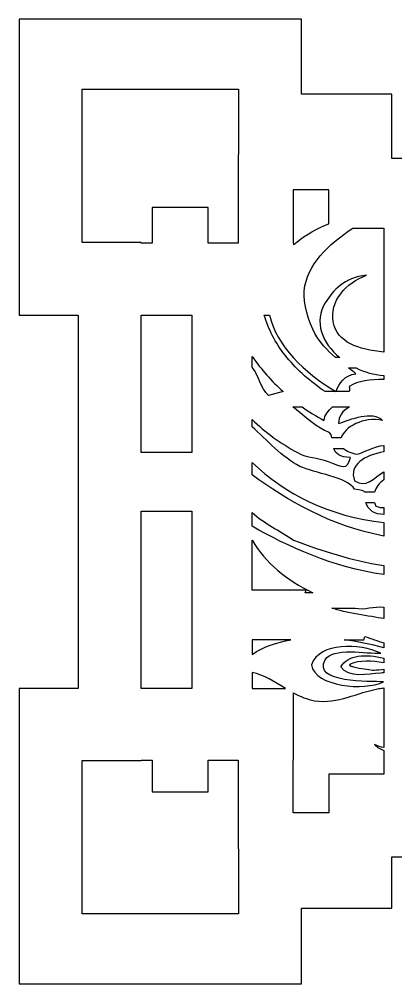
# Model space of a CAD drawing. Header units: centimetres. Extents: x -27 to -18.04, y 3.49 to 9.
# Drawn here: x -27 to -24.85, y 3.49 to 9 of the extents above; entities that cross this region are included whole.
import ezdxf

# ---------------------------------------------------------------- set-up
doc = ezdxf.new("R2010")
doc.units = ezdxf.units.CM
doc.header["$MEASUREMENT"] = 0
doc.layers.add('layer 1', color=7, linetype='Continuous')

msp = doc.modelspace()

# ---------------------------------------------------------------- linework, layer by layer
at = {"layer": 'layer 1', "color": 250}
for points, knots in [([(-26.99914, 9.00077), (-26.99914, 9.00077), (-25.39013, 9.00077), (-25.39013, 9.00077), (-25.39013, 9.00077), (-25.39013, 9.00077), (-25.39013, 8.57317), (-25.39013, 8.57317), (-25.39013, 8.57317), (-25.39013, 8.57317), (-24.87465, 8.57317), (-24.87465, 8.57317), (-24.87465, 8.57317), (-24.87465, 8.57317), (-24.87465, 8.20638), (-24.87465, 8.20638), (-24.87465, 8.20638), (-24.87465, 8.20638), (-24.08787, 8.20638), (-24.08787, 8.20638), (-24.08787, 8.20638), (-24.08787, 8.20638), (-24.08787, 9.00077), (-24.08787, 9.00077), (-24.08787, 9.00077), (-24.08787, 9.00077), (-22.51874, 9.00077), (-22.51874, 9.00077), (-22.51874, 9.00077), (-22.51874, 9.00077), (-20.94961, 9.00077), (-20.94961, 9.00077), (-20.94961, 9.00077), (-20.94961, 9.00077), (-20.94961, 8.20638), (-20.94961, 8.20638), (-20.94961, 8.20638), (-20.94961, 8.20638), (-20.16283, 8.20638), (-20.16283, 8.20638), (-20.16283, 8.20638), (-20.16283, 8.20638), (-20.16283, 8.57317), (-20.16283, 8.57317), (-20.16283, 8.57317), (-20.16283, 8.57317), (-19.64735, 8.57317), (-19.64735, 8.57317), (-19.64735, 8.57317), (-19.64735, 8.57317), (-19.64735, 9.00077), (-19.64735, 9.00077), (-19.64735, 9.00077), (-19.64735, 9.00077), (-18.03834, 9.00077), (-18.03834, 9.00077), (-18.03834, 9.00077), (-18.03834, 9.00077), (-18.03834, 7.31127), (-18.03834, 7.31127), (-18.03834, 7.31127), (-18.03834, 7.31127), (-18.37393, 7.31127), (-18.37393, 7.31127), (-18.37393, 7.31127), (-18.37393, 7.31127), (-18.37393, 5.17908), (-18.37393, 5.17908), (-18.37393, 5.17908), (-18.37393, 5.17908), (-18.03834, 5.17908), (-18.03834, 5.17908), (-18.03834, 5.17908), (-18.03834, 5.17908), (-18.03834, 3.49208), (-18.03834, 3.49208), (-18.03834, 3.49208), (-18.03834, 3.49208), (-19.64735, 3.49208), (-19.64735, 3.49208), (-19.64735, 3.49208), (-19.64735, 3.49208), (-19.64735, 3.92272), (-19.64735, 3.92272), (-19.64735, 3.92272), (-19.64735, 3.92272), (-20.16283, 3.92272), (-20.16283, 3.92272), (-20.16283, 3.92272), (-20.16283, 3.92272), (-20.16283, 4.21609), (-20.16283, 4.21609), (-20.16283, 4.21609), (-20.16283, 4.21609), (-20.94961, 4.21609), (-20.94961, 4.21609), (-20.94961, 4.21609), (-20.94961, 4.21609), (-20.94961, 3.49208), (-20.94961, 3.49208), (-20.94961, 3.49208), (-20.94961, 3.49208), (-22.51874, 3.49208), (-22.51874, 3.49208), (-22.51874, 3.49208), (-22.51874, 3.49208), (-24.08787, 3.49208), (-24.08787, 3.49208), (-24.08787, 3.49208), (-24.08787, 3.49208), (-24.08787, 4.21609), (-24.08787, 4.21609), (-24.08787, 4.21609), (-24.08787, 4.21609), (-24.87465, 4.21609), (-24.87465, 4.21609), (-24.87465, 4.21609), (-24.87465, 4.21609), (-24.87465, 3.92272), (-24.87465, 3.92272), (-24.87465, 3.92272), (-24.87465, 3.92272), (-25.39013, 3.92272), (-25.39013, 3.92272), (-25.39013, 3.92272), (-25.39013, 3.92272), (-25.39013, 3.49208), (-25.39013, 3.49208), (-25.39013, 3.49208), (-25.39013, 3.49208), (-26.99914, 3.49208), (-26.99914, 3.49208), (-26.99914, 3.49208), (-26.99914, 3.49208), (-26.99914, 5.17908), (-26.99914, 5.17908), (-26.99914, 5.17908), (-26.99914, 5.17908), (-26.66355, 5.17908), (-26.66355, 5.17908), (-26.66355, 5.17908), (-26.66355, 5.17908), (-26.66355, 7.31127), (-26.66355, 7.31127), (-26.66355, 7.31127), (-26.66355, 7.31127), (-26.99914, 7.31127), (-26.99914, 7.31127), (-26.99914, 7.31127), (-26.99914, 7.31127), (-26.99914, 9.00077), (-26.99914, 9.00077)], [0, 0, 0, 0, 0.025641, 0.025641, 0.025641, 0.025641, 0.0512821, 0.0512821, 0.0512821, 0.0512821, 0.0769231, 0.0769231, 0.0769231, 0.0769231, 0.1025641, 0.1025641, 0.1025641, 0.1025641, 0.1282051, 0.1282051, 0.1282051, 0.1282051, 0.1538462, 0.1538462, 0.1538462, 0.1538462, 0.1794872, 0.1794872, 0.1794872, 0.1794872, 0.2051282, 0.2051282, 0.2051282, 0.2051282, 0.2307692, 0.2307692, 0.2307692, 0.2307692, 0.2564103, 0.2564103, 0.2564103, 0.2564103, 0.2820513, 0.2820513, 0.2820513, 0.2820513, 0.3076923, 0.3076923, 0.3076923, 0.3076923, 0.3333333, 0.3333333, 0.3333333, 0.3333333, 0.3589744, 0.3589744, 0.3589744, 0.3589744, 0.3846154, 0.3846154, 0.3846154, 0.3846154, 0.4102564, 0.4102564, 0.4102564, 0.4102564, 0.4358974, 0.4358974, 0.4358974, 0.4358974, 0.4615385, 0.4615385, 0.4615385, 0.4615385, 0.4871795, 0.4871795, 0.4871795, 0.4871795, 0.5128205, 0.5128205, 0.5128205, 0.5128205, 0.5384615, 0.5384615, 0.5384615, 0.5384615, 0.5641026, 0.5641026, 0.5641026, 0.5641026, 0.5897436, 0.5897436, 0.5897436, 0.5897436, 0.6153846, 0.6153846, 0.6153846, 0.6153846, 0.6410256, 0.6410256, 0.6410256, 0.6410256, 0.6666667, 0.6666667, 0.6666667, 0.6666667, 0.6923077, 0.6923077, 0.6923077, 0.6923077, 0.7179487, 0.7179487, 0.7179487, 0.7179487, 0.7435897, 0.7435897, 0.7435897, 0.7435897, 0.7692308, 0.7692308, 0.7692308, 0.7692308, 0.7948718, 0.7948718, 0.7948718, 0.7948718, 0.8205128, 0.8205128, 0.8205128, 0.8205128, 0.8461538, 0.8461538, 0.8461538, 0.8461538, 0.8717949, 0.8717949, 0.8717949, 0.8717949, 0.8974359, 0.8974359, 0.8974359, 0.8974359, 0.9230769, 0.9230769, 0.9230769, 0.9230769, 0.9487179, 0.9487179, 0.9487179, 0.9487179, 1, 1, 1, 1]), ([(-26.24163, 7.92568), (-26.24163, 7.92568), (-25.92144, 7.92568), (-25.92144, 7.92568), (-25.92144, 7.92568), (-25.92144, 7.92568), (-25.92144, 7.72212), (-25.92144, 7.72212), (-25.92144, 7.72212), (-25.92144, 7.72212), (-25.75015, 7.72212), (-25.75015, 7.72212), (-25.75015, 7.72212), (-25.75015, 7.72212), (-25.75015, 8.22778), (-25.75015, 8.22778), (-25.75015, 8.22778), (-25.75015, 8.22778), (-25.74947, 8.22778), (-25.74947, 8.22778), (-25.74947, 8.22778), (-25.74947, 8.22778), (-25.74947, 8.60182), (-25.74947, 8.60182), (-25.74947, 8.60182), (-25.74947, 8.60182), (-26.6398, 8.60182), (-26.6398, 8.60182), (-26.6398, 8.60182), (-26.6398, 8.60182), (-26.6398, 7.72494), (-26.6398, 7.72494), (-26.6398, 7.72494), (-26.6398, 7.72494), (-26.30421, 7.72494), (-26.30421, 7.72494), (-26.30421, 7.72494), (-26.30421, 7.72494), (-26.30421, 7.72212), (-26.30421, 7.72212), (-26.30421, 7.72212), (-26.30421, 7.72212), (-26.24163, 7.72212), (-26.24163, 7.72212), (-26.24163, 7.72212), (-26.24163, 7.72212), (-26.24163, 7.92568), (-26.24163, 7.92568)], [0, 0, 0, 0, 0.0769231, 0.0769231, 0.0769231, 0.0769231, 0.1538462, 0.1538462, 0.1538462, 0.1538462, 0.2307692, 0.2307692, 0.2307692, 0.2307692, 0.3076923, 0.3076923, 0.3076923, 0.3076923, 0.3846154, 0.3846154, 0.3846154, 0.3846154, 0.4615385, 0.4615385, 0.4615385, 0.4615385, 0.5384615, 0.5384615, 0.5384615, 0.5384615, 0.6153846, 0.6153846, 0.6153846, 0.6153846, 0.6923077, 0.6923077, 0.6923077, 0.6923077, 0.7692308, 0.7692308, 0.7692308, 0.7692308, 0.8461538, 0.8461538, 0.8461538, 0.8461538, 1, 1, 1, 1]), ([(-25.23399, 7.83312), (-25.30073, 7.80756), (-25.36196, 7.77188), (-25.41682, 7.72862), (-25.41682, 7.72862), (-25.42356, 7.7233), (-25.43004, 7.71805), (-25.43628, 7.71284), (-25.43628, 7.71284), (-25.43628, 7.71284), (-25.43628, 7.72212), (-25.43628, 7.72212), (-25.43628, 7.72212), (-25.43628, 7.72212), (-25.43763, 7.72212), (-25.43763, 7.72212), (-25.43763, 7.72212), (-25.43763, 7.72212), (-25.43763, 8.02732), (-25.43763, 8.02732), (-25.43763, 8.02732), (-25.43763, 8.02732), (-25.23399, 8.02732), (-25.23399, 8.02732), (-25.23399, 8.02732), (-25.23399, 8.02732), (-25.23399, 7.83312), (-25.23399, 7.83312)], [0, 0, 0, 0, 0.125, 0.125, 0.125, 0.125, 0.25, 0.25, 0.25, 0.25, 0.375, 0.375, 0.375, 0.375, 0.5, 0.5, 0.5, 0.5, 0.625, 0.625, 0.625, 0.625, 0.75, 0.75, 0.75, 0.75, 1, 1, 1, 1]), ([(-25.19532, 7.06878), (-25.19532, 7.06878), (-25.17201, 7.06878), (-25.17201, 7.06878), (-25.17201, 7.06878), (-25.27274, 7.15276), (-25.32106, 7.27384), (-25.25398, 7.38126), (-25.25398, 7.38126), (-25.20796, 7.45495), (-25.14877, 7.52421), (-25.01823, 7.53854), (-25.01823, 7.53854), (-25.13759, 7.4982), (-25.23023, 7.38744), (-25.20835, 7.27239), (-25.20835, 7.27239), (-25.18529, 7.15119), (-25.06556, 7.11676), (-24.92069, 7.0997), (-24.92069, 7.0997), (-24.92069, 7.0997), (-24.92069, 7.80742), (-24.92069, 7.80742), (-24.92069, 7.80742), (-24.92069, 7.80742), (-25.0967, 7.80742), (-25.0967, 7.80742), (-25.0967, 7.80742), (-25.23719, 7.71513), (-25.35925, 7.59866), (-25.37421, 7.45023), (-25.37421, 7.45023), (-25.38122, 7.38071), (-25.34681, 7.26781), (-25.31335, 7.20571), (-25.31335, 7.20571), (-25.28536, 7.15381), (-25.24282, 7.10973), (-25.19532, 7.06878)], [0, 0, 0, 0, 0.0909091, 0.0909091, 0.0909091, 0.0909091, 0.1818182, 0.1818182, 0.1818182, 0.1818182, 0.2727273, 0.2727273, 0.2727273, 0.2727273, 0.3636364, 0.3636364, 0.3636364, 0.3636364, 0.4545455, 0.4545455, 0.4545455, 0.4545455, 0.5454545, 0.5454545, 0.5454545, 0.5454545, 0.6363636, 0.6363636, 0.6363636, 0.6363636, 0.7272727, 0.7272727, 0.7272727, 0.7272727, 0.8181818, 0.8181818, 0.8181818, 0.8181818, 1, 1, 1, 1]), ([(-26.01541, 6.52642), (-26.01541, 6.52642), (-26.01541, 7.31127), (-26.01541, 7.31127), (-26.01541, 7.31127), (-26.01541, 7.31127), (-26.30421, 7.31127), (-26.30421, 7.31127), (-26.30421, 7.31127), (-26.30421, 7.31127), (-26.30421, 6.52642), (-26.30421, 6.52642), (-26.30421, 6.52642), (-26.30421, 6.52642), (-26.01541, 6.52642), (-26.01541, 6.52642)], [0, 0, 0, 0, 0.2, 0.2, 0.2, 0.2, 0.4, 0.4, 0.4, 0.4, 0.6, 0.6, 0.6, 0.6, 1, 1, 1, 1]), ([(-25.25346, 6.87398), (-25.25346, 6.87398), (-25.1945, 6.87398), (-25.1945, 6.87398), (-25.1945, 6.87398), (-25.37604, 6.98417), (-25.53028, 7.13331), (-25.57231, 7.31127), (-25.57231, 7.31127), (-25.57231, 7.31127), (-25.60209, 7.31127), (-25.60209, 7.31127), (-25.60209, 7.31127), (-25.57866, 7.23105), (-25.53951, 7.15373), (-25.48351, 7.08214), (-25.48351, 7.08214), (-25.42566, 7.00823), (-25.35278, 6.94223), (-25.27091, 6.88461), (-25.27091, 6.88461), (-25.26582, 6.88103), (-25.25984, 6.87751), (-25.25346, 6.87398)], [0, 0, 0, 0, 0.1428571, 0.1428571, 0.1428571, 0.1428571, 0.2857143, 0.2857143, 0.2857143, 0.2857143, 0.4285714, 0.4285714, 0.4285714, 0.4285714, 0.5714286, 0.5714286, 0.5714286, 0.5714286, 0.7142857, 0.7142857, 0.7142857, 0.7142857, 1, 1, 1, 1]), ([(-25.57808, 6.85179), (-25.57808, 6.85179), (-25.49511, 6.87398), (-25.49511, 6.87398), (-25.49511, 6.87398), (-25.56122, 6.93409), (-25.61764, 7.00021), (-25.67118, 7.07452), (-25.67118, 7.07452), (-25.67118, 7.07452), (-25.67118, 7.01313), (-25.67118, 7.01313), (-25.67118, 7.01313), (-25.63309, 6.96451), (-25.62457, 6.89556), (-25.57808, 6.85179)], [0, 0, 0, 0, 0.2, 0.2, 0.2, 0.2, 0.4, 0.4, 0.4, 0.4, 0.6, 0.6, 0.6, 0.6, 1, 1, 1, 1]), ([(-25.19283, 6.87398), (-25.19283, 6.87398), (-25.11866, 6.87398), (-25.11866, 6.87398), (-25.11866, 6.87398), (-25.11572, 6.88187), (-25.1143, 6.89096), (-25.1171, 6.90341), (-25.1171, 6.90341), (-25.06667, 6.93622), (-24.99733, 6.94372), (-24.92069, 6.94294), (-24.92069, 6.94294), (-24.92069, 6.94294), (-24.92069, 6.96549), (-24.92069, 6.96549), (-24.92069, 6.96549), (-24.97617, 6.97029), (-25.03004, 6.98582), (-25.07857, 7.00908), (-25.07857, 7.00908), (-25.07857, 7.00908), (-25.12149, 7.00908), (-25.12149, 7.00908), (-25.12149, 7.00908), (-25.10729, 6.99802), (-25.09308, 6.98702), (-25.07908, 6.97598), (-25.07908, 6.97598), (-25.14627, 6.96721), (-25.17567, 6.92117), (-25.19283, 6.87398)], [0, 0, 0, 0, 0.1111111, 0.1111111, 0.1111111, 0.1111111, 0.2222222, 0.2222222, 0.2222222, 0.2222222, 0.3333333, 0.3333333, 0.3333333, 0.3333333, 0.4444444, 0.4444444, 0.4444444, 0.4444444, 0.5555556, 0.5555556, 0.5555556, 0.5555556, 0.6666667, 0.6666667, 0.6666667, 0.6666667, 0.7777778, 0.7777778, 0.7777778, 0.7777778, 1, 1, 1, 1]), ([(-25.11593, 6.78659), (-25.11593, 6.78659), (-25.21311, 6.78659), (-25.21311, 6.78659), (-25.21311, 6.78659), (-25.23653, 6.76385), (-25.25798, 6.74171), (-25.26158, 6.70983), (-25.26158, 6.70983), (-25.30664, 6.73442), (-25.34776, 6.75992), (-25.38575, 6.78659), (-25.38575, 6.78659), (-25.38575, 6.78659), (-25.4394, 6.78659), (-25.4394, 6.78659), (-25.4394, 6.78659), (-25.38372, 6.74607), (-25.32301, 6.68226), (-25.25761, 6.65198), (-25.25761, 6.65198), (-25.2283, 6.63841), (-25.22135, 6.6388), (-25.21712, 6.60935), (-25.21712, 6.60935), (-25.21712, 6.60935), (-25.16416, 6.60935), (-25.16416, 6.60935), (-25.16416, 6.60935), (-25.14437, 6.67046), (-25.0376, 6.73301), (-24.92699, 6.70983), (-24.92699, 6.70983), (-24.98508, 6.76899), (-25.11094, 6.71463), (-25.17792, 6.69169), (-25.17792, 6.69169), (-25.18029, 6.73348), (-25.15505, 6.7648), (-25.11593, 6.78659)], [0, 0, 0, 0, 0.0909091, 0.0909091, 0.0909091, 0.0909091, 0.1818182, 0.1818182, 0.1818182, 0.1818182, 0.2727273, 0.2727273, 0.2727273, 0.2727273, 0.3636364, 0.3636364, 0.3636364, 0.3636364, 0.4545455, 0.4545455, 0.4545455, 0.4545455, 0.5454545, 0.5454545, 0.5454545, 0.5454545, 0.6363636, 0.6363636, 0.6363636, 0.6363636, 0.7272727, 0.7272727, 0.7272727, 0.7272727, 0.8181818, 0.8181818, 0.8181818, 0.8181818, 1, 1, 1, 1]), ([(-25.0289, 6.29974), (-25.0289, 6.29974), (-24.97389, 6.29974), (-24.97389, 6.29974), (-24.97389, 6.29974), (-24.96573, 6.32737), (-24.94564, 6.35052), (-24.92069, 6.37048), (-24.92069, 6.37048), (-24.92069, 6.37048), (-24.92069, 6.41631), (-24.92069, 6.41631), (-24.92069, 6.41631), (-24.97613, 6.38051), (-25.02318, 6.31927), (-25.08669, 6.36505), (-25.08669, 6.36505), (-25.12264, 6.4584), (-25.02851, 6.50847), (-24.92069, 6.53025), (-24.92069, 6.53025), (-24.92069, 6.53025), (-24.92069, 6.56722), (-24.92069, 6.56722), (-24.92069, 6.56722), (-24.97291, 6.5613), (-25.03691, 6.52684), (-25.07148, 6.51627), (-25.07148, 6.51627), (-25.10915, 6.52308), (-25.13441, 6.53497), (-25.14953, 6.54965), (-25.14953, 6.54965), (-25.14953, 6.54965), (-25.20596, 6.54965), (-25.20596, 6.54965), (-25.20596, 6.54965), (-25.19533, 6.52023), (-25.17181, 6.49791), (-25.1095, 6.49813), (-25.1095, 6.49813), (-25.13021, 6.42314), (-25.15399, 6.44202), (-25.23775, 6.47478), (-25.23775, 6.47478), (-25.30041, 6.49927), (-25.35536, 6.494), (-25.4128, 6.5256), (-25.4128, 6.5256), (-25.50941, 6.57874), (-25.59728, 6.64215), (-25.67118, 6.7148), (-25.67118, 6.7148), (-25.67118, 6.7148), (-25.67118, 6.67317), (-25.67118, 6.67317), (-25.67118, 6.67317), (-25.58928, 6.60085), (-25.49976, 6.49679), (-25.39846, 6.44719), (-25.39846, 6.44719), (-25.3186, 6.40809), (-25.12551, 6.38582), (-25.08669, 6.31666), (-25.08669, 6.31666), (-25.04777, 6.31117), (-25.03372, 6.30735), (-25.0289, 6.29974)], [0, 0, 0, 0, 0.0555556, 0.0555556, 0.0555556, 0.0555556, 0.1111111, 0.1111111, 0.1111111, 0.1111111, 0.1666667, 0.1666667, 0.1666667, 0.1666667, 0.2222222, 0.2222222, 0.2222222, 0.2222222, 0.2777778, 0.2777778, 0.2777778, 0.2777778, 0.3333333, 0.3333333, 0.3333333, 0.3333333, 0.3888889, 0.3888889, 0.3888889, 0.3888889, 0.4444444, 0.4444444, 0.4444444, 0.4444444, 0.5, 0.5, 0.5, 0.5, 0.5555556, 0.5555556, 0.5555556, 0.5555556, 0.6111111, 0.6111111, 0.6111111, 0.6111111, 0.6666667, 0.6666667, 0.6666667, 0.6666667, 0.7222222, 0.7222222, 0.7222222, 0.7222222, 0.7777778, 0.7777778, 0.7777778, 0.7777778, 0.8333333, 0.8333333, 0.8333333, 0.8333333, 0.8888889, 0.8888889, 0.8888889, 0.8888889, 1, 1, 1, 1]), ([(-24.92069, 6.04927), (-24.92069, 6.04927), (-24.92069, 6.12622), (-24.92069, 6.12622), (-24.92069, 6.12622), (-25.23008, 6.16002), (-25.48451, 6.28974), (-25.67118, 6.46967), (-25.67118, 6.46967), (-25.67118, 6.46967), (-25.67118, 6.39816), (-25.67118, 6.39816), (-25.67118, 6.39816), (-25.46738, 6.2533), (-25.22759, 6.10555), (-24.92069, 6.04927)], [0, 0, 0, 0, 0.2, 0.2, 0.2, 0.2, 0.4, 0.4, 0.4, 0.4, 0.6, 0.6, 0.6, 0.6, 1, 1, 1, 1]), ([(-24.97279, 6.24003), (-24.97279, 6.24003), (-25.02299, 6.24003), (-25.02299, 6.24003), (-25.02299, 6.24003), (-25.01188, 6.19788), (-24.97039, 6.1715), (-24.92069, 6.17295), (-24.92069, 6.17295), (-24.92069, 6.17295), (-24.92069, 6.21124), (-24.92069, 6.21124), (-24.92069, 6.21124), (-24.93356, 6.21074), (-24.94811, 6.21322), (-24.96501, 6.21988), (-24.96501, 6.21988), (-24.96825, 6.2268), (-24.97082, 6.23351), (-24.97279, 6.24003)], [0, 0, 0, 0, 0.1666667, 0.1666667, 0.1666667, 0.1666667, 0.3333333, 0.3333333, 0.3333333, 0.3333333, 0.5, 0.5, 0.5, 0.5, 0.6666667, 0.6666667, 0.6666667, 0.6666667, 1, 1, 1, 1]), ([(-26.01541, 5.17908), (-26.01541, 5.17908), (-26.01541, 6.19177), (-26.01541, 6.19177), (-26.01541, 6.19177), (-26.01541, 6.19177), (-26.30421, 6.19177), (-26.30421, 6.19177), (-26.30421, 6.19177), (-26.30421, 6.19177), (-26.30421, 5.17908), (-26.30421, 5.17908), (-26.30421, 5.17908), (-26.30421, 5.17908), (-26.01541, 5.17908), (-26.01541, 5.17908)], [0, 0, 0, 0, 0.2, 0.2, 0.2, 0.2, 0.4, 0.4, 0.4, 0.4, 0.6, 0.6, 0.6, 0.6, 1, 1, 1, 1]), ([(-24.92069, 5.82861), (-24.92069, 5.82861), (-24.92069, 5.88046), (-24.92069, 5.88046), (-24.92069, 5.88046), (-25.11068, 5.91024), (-25.26764, 5.96377), (-25.43504, 6.02481), (-25.43504, 6.02481), (-25.51043, 6.07883), (-25.60262, 6.11986), (-25.67118, 6.18347), (-25.67118, 6.18347), (-25.67118, 6.18347), (-25.67118, 6.10491), (-25.67118, 6.10491), (-25.67118, 6.10491), (-25.46762, 5.98866), (-25.21365, 5.87226), (-24.92069, 5.82861)], [0, 0, 0, 0, 0.1666667, 0.1666667, 0.1666667, 0.1666667, 0.3333333, 0.3333333, 0.3333333, 0.3333333, 0.5, 0.5, 0.5, 0.5, 0.6666667, 0.6666667, 0.6666667, 0.6666667, 1, 1, 1, 1]), ([(-25.36794, 5.72537), (-25.36794, 5.72537), (-25.32504, 5.72537), (-25.32504, 5.72537), (-25.32504, 5.72537), (-25.47449, 5.7973), (-25.59529, 5.89626), (-25.67118, 6.02512), (-25.67118, 6.02512), (-25.67118, 6.02512), (-25.67118, 5.74077), (-25.67118, 5.74077), (-25.67118, 5.74077), (-25.67118, 5.74077), (-25.36354, 5.74077), (-25.36354, 5.74077), (-25.36354, 5.74077), (-25.36354, 5.74077), (-25.36794, 5.72537), (-25.36794, 5.72537)], [0, 0, 0, 0, 0.1666667, 0.1666667, 0.1666667, 0.1666667, 0.3333333, 0.3333333, 0.3333333, 0.3333333, 0.5, 0.5, 0.5, 0.5, 0.6666667, 0.6666667, 0.6666667, 0.6666667, 1, 1, 1, 1]), ([(-25.08352, 5.63798), (-25.08352, 5.63798), (-25.21603, 5.63798), (-25.21603, 5.63798), (-25.21603, 5.63798), (-25.1452, 5.61071), (-24.99756, 5.5913), (-24.92069, 5.57733), (-24.92069, 5.57733), (-24.92069, 5.57733), (-24.92069, 5.64225), (-24.92069, 5.64225), (-24.92069, 5.64225), (-24.97656, 5.65148), (-25.03098, 5.62414), (-25.08352, 5.63798)], [0, 0, 0, 0, 0.2, 0.2, 0.2, 0.2, 0.4, 0.4, 0.4, 0.4, 0.6, 0.6, 0.6, 0.6, 1, 1, 1, 1]), ([(-25.45049, 5.45539), (-25.53275, 5.44329), (-25.60468, 5.41781), (-25.67118, 5.37282), (-25.67118, 5.37282), (-25.67118, 5.37282), (-25.67118, 5.45539), (-25.67118, 5.45539), (-25.67118, 5.45539), (-25.67118, 5.45539), (-25.45049, 5.45539), (-25.45049, 5.45539)], [0, 0, 0, 0, 0.25, 0.25, 0.25, 0.25, 0.5, 0.5, 0.5, 0.5, 1, 1, 1, 1]), ([(-24.92069, 5.40986), (-24.92069, 5.40986), (-24.92069, 5.43835), (-24.92069, 5.43835), (-24.92069, 5.43835), (-24.95568, 5.44977), (-24.99217, 5.46232), (-25.02869, 5.4761), (-25.02869, 5.4761), (-25.02869, 5.4761), (-25.03457, 5.45539), (-25.03457, 5.45539), (-25.03457, 5.45539), (-25.03457, 5.45539), (-25.14679, 5.45539), (-25.14679, 5.45539), (-25.14679, 5.45539), (-25.07241, 5.44739), (-24.99439, 5.43266), (-24.92069, 5.40986)], [0, 0, 0, 0, 0.1666667, 0.1666667, 0.1666667, 0.1666667, 0.3333333, 0.3333333, 0.3333333, 0.3333333, 0.5, 0.5, 0.5, 0.5, 0.6666667, 0.6666667, 0.6666667, 0.6666667, 1, 1, 1, 1]), ([(-24.93817, 5.37998), (-25.01528, 5.37582), (-25.21356, 5.41636), (-25.25487, 5.34179), (-25.25487, 5.34179), (-25.32869, 5.20859), (-24.9973, 5.21983), (-24.92296, 5.21666), (-24.92296, 5.21666), (-25.03183, 5.16263), (-25.31041, 5.18818), (-25.33359, 5.31344), (-25.33359, 5.31344), (-25.28625, 5.44525), (-25.05813, 5.43607), (-24.93817, 5.37998)], [0, 0, 0, 0, 0.2, 0.2, 0.2, 0.2, 0.4, 0.4, 0.4, 0.4, 0.6, 0.6, 0.6, 0.6, 1, 1, 1, 1]), ([(-24.92069, 5.26843), (-24.92069, 5.26843), (-24.92069, 5.28882), (-24.92069, 5.28882), (-24.92069, 5.28882), (-24.93869, 5.28634), (-24.95677, 5.2842), (-24.97506, 5.28297), (-24.97506, 5.28297), (-24.98713, 5.28214), (-25.14411, 5.30394), (-25.11122, 5.31801), (-25.11122, 5.31801), (-25.0592, 5.34025), (-24.98836, 5.33705), (-24.92069, 5.324), (-24.92069, 5.324), (-24.92069, 5.324), (-24.92069, 5.35197), (-24.92069, 5.35197), (-24.92069, 5.35197), (-25.02044, 5.37688), (-25.1257, 5.37194), (-25.1663, 5.30134), (-25.1663, 5.30134), (-25.12253, 5.23763), (-25.01036, 5.25878), (-24.9381, 5.26658), (-24.9381, 5.26658), (-24.93233, 5.2672), (-24.92652, 5.26783), (-24.92069, 5.26843)], [0, 0, 0, 0, 0.1111111, 0.1111111, 0.1111111, 0.1111111, 0.2222222, 0.2222222, 0.2222222, 0.2222222, 0.3333333, 0.3333333, 0.3333333, 0.3333333, 0.4444444, 0.4444444, 0.4444444, 0.4444444, 0.5555556, 0.5555556, 0.5555556, 0.5555556, 0.6666667, 0.6666667, 0.6666667, 0.6666667, 0.7777778, 0.7777778, 0.7777778, 0.7777778, 1, 1, 1, 1]), ([(-25.67118, 5.26985), (-25.60357, 5.25586), (-25.54344, 5.21602), (-25.48177, 5.17908), (-25.48177, 5.17908), (-25.48177, 5.17908), (-25.67118, 5.17908), (-25.67118, 5.17908), (-25.67118, 5.17908), (-25.67118, 5.17908), (-25.67118, 5.26985), (-25.67118, 5.26985)], [0, 0, 0, 0, 0.25, 0.25, 0.25, 0.25, 0.5, 0.5, 0.5, 0.5, 1, 1, 1, 1]), ([(-24.92069, 4.68849), (-24.92069, 4.68849), (-24.92069, 4.82425), (-24.92069, 4.82425), (-24.92069, 4.82425), (-24.94158, 4.83248), (-24.95978, 4.84381), (-24.97262, 4.85889), (-24.97262, 4.85889), (-24.95545, 4.84966), (-24.93812, 4.84373), (-24.92069, 4.84041), (-24.92069, 4.84041), (-24.92069, 4.84041), (-24.92069, 5.18179), (-24.92069, 5.18179), (-24.92069, 5.18179), (-24.92976, 5.18052), (-24.93887, 5.17912), (-24.94804, 5.17757), (-24.94804, 5.17757), (-25.07307, 5.15643), (-25.18191, 5.08819), (-25.31474, 5.10873), (-25.31474, 5.10873), (-25.35803, 5.11542), (-25.39785, 5.13237), (-25.43628, 5.15301), (-25.43628, 5.15301), (-25.43628, 5.15301), (-25.43628, 4.76823), (-25.43628, 4.76823), (-25.43628, 4.76823), (-25.43628, 4.76823), (-25.43763, 4.76823), (-25.43763, 4.76823), (-25.43763, 4.76823), (-25.43763, 4.76823), (-25.43763, 4.46857), (-25.43763, 4.46857), (-25.43763, 4.46857), (-25.43763, 4.46857), (-25.23399, 4.46857), (-25.23399, 4.46857), (-25.23399, 4.46857), (-25.23399, 4.46857), (-25.23399, 4.68849), (-25.23399, 4.68849), (-25.23399, 4.68849), (-25.23399, 4.68849), (-24.92069, 4.68849), (-24.92069, 4.68849)], [0, 0, 0, 0, 0.0714286, 0.0714286, 0.0714286, 0.0714286, 0.1428571, 0.1428571, 0.1428571, 0.1428571, 0.2142857, 0.2142857, 0.2142857, 0.2142857, 0.2857143, 0.2857143, 0.2857143, 0.2857143, 0.3571429, 0.3571429, 0.3571429, 0.3571429, 0.4285714, 0.4285714, 0.4285714, 0.4285714, 0.5, 0.5, 0.5, 0.5, 0.5714286, 0.5714286, 0.5714286, 0.5714286, 0.6428571, 0.6428571, 0.6428571, 0.6428571, 0.7142857, 0.7142857, 0.7142857, 0.7142857, 0.7857143, 0.7857143, 0.7857143, 0.7857143, 0.8571429, 0.8571429, 0.8571429, 0.8571429, 1, 1, 1, 1]), ([(-25.92144, 4.76823), (-25.92144, 4.76823), (-25.92144, 4.58732), (-25.92144, 4.58732), (-25.92144, 4.58732), (-25.92144, 4.58732), (-26.24163, 4.58732), (-26.24163, 4.58732), (-26.24163, 4.58732), (-26.24163, 4.58732), (-26.24163, 4.76823), (-26.24163, 4.76823), (-26.24163, 4.76823), (-26.24163, 4.76823), (-26.30421, 4.76823), (-26.30421, 4.76823), (-26.30421, 4.76823), (-26.30421, 4.76823), (-26.30421, 4.76791), (-26.30421, 4.76791), (-26.30421, 4.76791), (-26.30421, 4.76791), (-26.6398, 4.76791), (-26.6398, 4.76791), (-26.6398, 4.76791), (-26.6398, 4.76791), (-26.6398, 3.89104), (-26.6398, 3.89104), (-26.6398, 3.89104), (-26.6398, 3.89104), (-25.74947, 3.89104), (-25.74947, 3.89104), (-25.74947, 3.89104), (-25.74947, 3.89104), (-25.74947, 4.26257), (-25.74947, 4.26257), (-25.74947, 4.26257), (-25.74947, 4.26257), (-25.75015, 4.26257), (-25.75015, 4.26257), (-25.75015, 4.26257), (-25.75015, 4.26257), (-25.75015, 4.76823), (-25.75015, 4.76823), (-25.75015, 4.76823), (-25.75015, 4.76823), (-25.92144, 4.76823), (-25.92144, 4.76823)], [0, 0, 0, 0, 0.0769231, 0.0769231, 0.0769231, 0.0769231, 0.1538462, 0.1538462, 0.1538462, 0.1538462, 0.2307692, 0.2307692, 0.2307692, 0.2307692, 0.3076923, 0.3076923, 0.3076923, 0.3076923, 0.3846154, 0.3846154, 0.3846154, 0.3846154, 0.4615385, 0.4615385, 0.4615385, 0.4615385, 0.5384615, 0.5384615, 0.5384615, 0.5384615, 0.6153846, 0.6153846, 0.6153846, 0.6153846, 0.6923077, 0.6923077, 0.6923077, 0.6923077, 0.7692308, 0.7692308, 0.7692308, 0.7692308, 0.8461538, 0.8461538, 0.8461538, 0.8461538, 1, 1, 1, 1])]:
    msp.add_open_spline(points, degree=3, knots=knots, dxfattribs=at)

doc.saveas('drawing.dxf')
